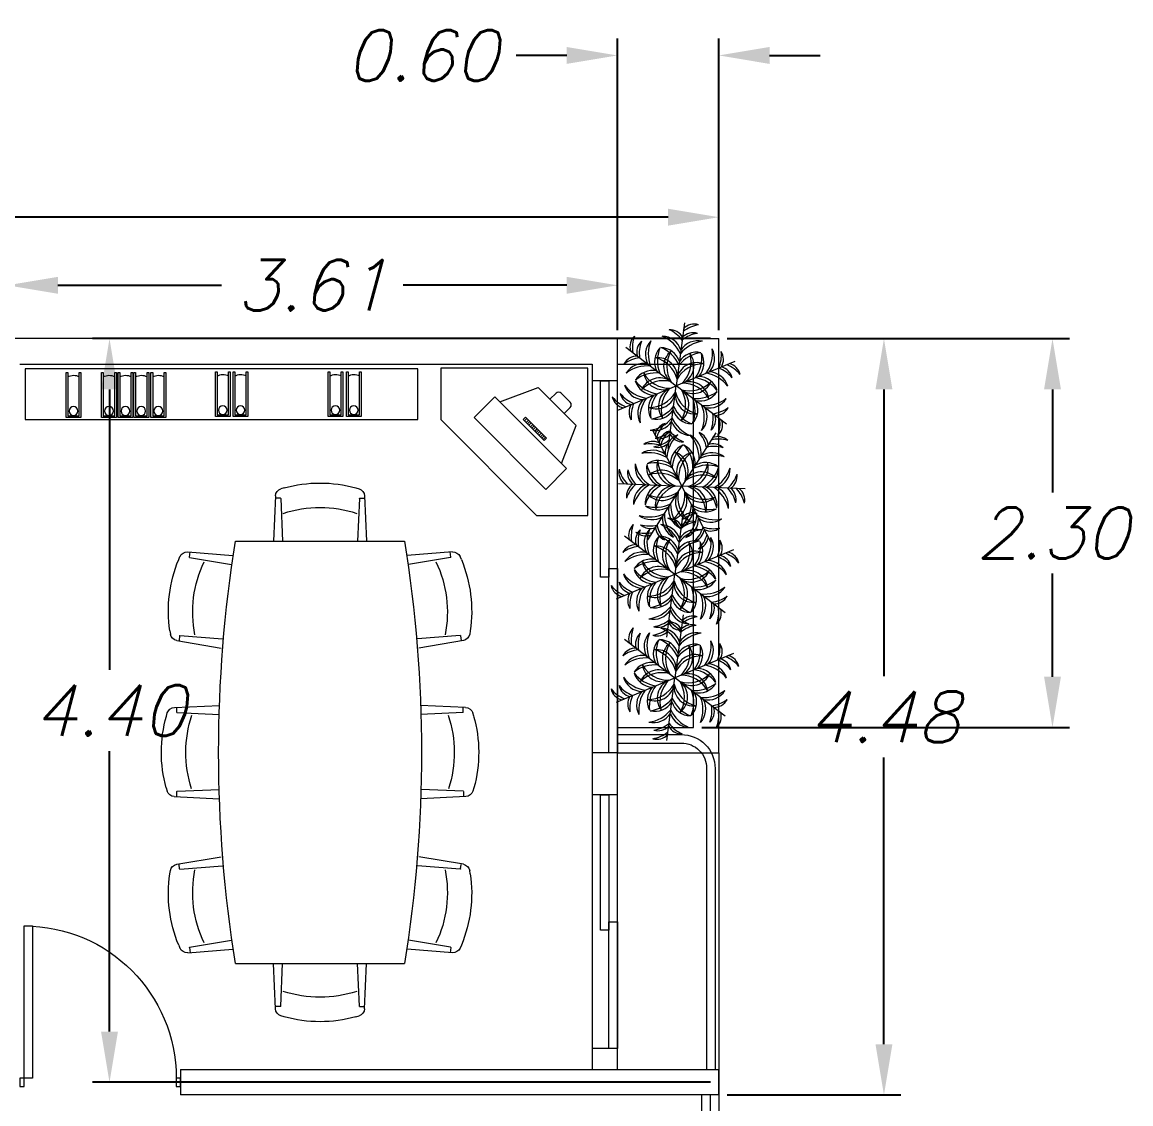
# Model space of a CAD drawing. Header units: millimetres. Extents: x 94 to 362, y 157 to 221.
# Drawn here: x 341.28 to 347.84, y 191.92 to 198.32 of the extents above; entities that cross this region are included whole.
import ezdxf

# ---------------------------------------------------------------- set-up
doc = ezdxf.new("R2010")
doc.units = ezdxf.units.MM
doc.layers.get('0').update_dxf_attribs({"lineweight": 9})
doc.layers.get('Defpoints').update_dxf_attribs({"lineweight": 9})
doc.layers.add('ARBOL', color=3, linetype='Continuous', lineweight=9)
doc.layers.add('puertas y muebles', color=6, linetype='Continuous', lineweight=9)
doc.styles.get("Standard").update_dxf_attribs({"font": 'romans.shx', "oblique": 15})
doc.dimstyles.get("Standard").update_dxf_attribs({"dimtxt": 0.3, "dimasz": 0.3, "dimexe": 0.1, "dimexo": 0.05, "dimgap": 0.09, "dimtad": 0, "dimtih": 1, "dimtoh": 1, "dimzin": 0, "dimdsep": 46, "dimtxsty": 'Standard', "dimcen": 0.09, "dimadec": 0, "dimazin": 0, "dimtfac": 1, "dimtofl": 0, "dimtmove": 0, "dimatfit": 3, "dimfxl": 1, "dimtolj": 1, "dimtzin": 0, "dimarcsym": 0})

# ---------------------------------------------------------------- blocks, each defined once
blk = doc.blocks.new('MESA_JUNTAS')
at = {"layer": 'puertas y muebles'}
for p, q in [((-0.2836, 1.5174), (-0.2955, 1.25)), ((-0.232, 1.5648), (-0.2508, 1.5593)), ((0.1926, 1.5648), (0.2113, 1.5593)), ((0.2442, 1.5174), (0.256, 1.25)), ((-0.2537, 1.5036), (-0.2811, 1.5036)), ((-0.2525, 1.5025), (-0.2413, 1.25)), ((0.2131, 1.5025), (0.2019, 1.25)), ((0.2142, 1.5036), (0.246, 1.5036)), ((0.4803, 1.25), (-0.5197, 1.25)), ((-0.8027, 1.1857), (-0.536, 1.1644)), ((-0.7928, 1.1543), (-0.7889, 1.1858)), ((0.7633, 1.1857), (0.4965, 1.1644)), ((0.7534, 1.1543), (0.7494, 1.1858)), ((-0.8562, 1.1404), (-0.8484, 1.1583)), ((-0.7919, 1.1531), (-0.5427, 1.1107)), ((0.7524, 1.1531), (0.5032, 1.1107)), ((0.8167, 1.1404), (0.809, 1.1583)), ((-0.9087, 0.719), (-0.9055, 0.6998)), ((-0.868, 0.662), (-0.6041, 0.6172)), ((-0.8506, 0.69), (-0.854, 0.6628)), ((-0.8494, 0.691), (-0.5974, 0.6709)), ((0.81, 0.691), (0.558, 0.6709)), ((0.8285, 0.662), (0.5647, 0.6172)), ((0.8112, 0.69), (0.8146, 0.6628)), ((0.8692, 0.719), (0.8661, 0.6998)), ((-0.8813, 0.2661), (-0.6139, 0.2771)), ((-0.8677, 0.2361), (-0.8676, 0.2679)), ((0.8419, 0.2661), (0.5745, 0.2771)), ((0.8282, 0.2361), (0.8281, 0.2679)), ((-0.9289, 0.2147), (-0.9233, 0.2334)), ((-0.8666, 0.235), (-0.6141, 0.223)), ((0.8271, 0.235), (0.5746, 0.223)), ((0.8895, 0.2147), (0.8839, 0.2334)), ((-0.9302, -0.2099), (-0.9248, -0.2287)), ((-0.883, -0.2616), (-0.6156, -0.2743)), ((-0.8691, -0.2318), (-0.8692, -0.2592)), ((-0.868, -0.2306), (-0.6155, -0.2202)), ((0.8286, -0.2306), (0.576, -0.2202)), ((0.8435, -0.2616), (0.5762, -0.2743)), ((0.8297, -0.2318), (0.8298, -0.2592)), ((0.8908, -0.2099), (0.8853, -0.2287)), ((-0.868, -0.662), (-0.6041, -0.6172)), ((0.8285, -0.662), (0.5647, -0.6172)), ((-0.9087, -0.719), (-0.9055, -0.6998)), ((-0.8506, -0.69), (-0.854, -0.6628)), ((-0.8494, -0.691), (-0.5974, -0.6709)), ((0.81, -0.691), (0.558, -0.6709)), ((0.8112, -0.69), (0.8146, -0.6628)), ((0.8692, -0.719), (0.8661, -0.6998)), ((-0.7919, -1.153), (-0.5427, -1.1107)), ((0.7524, -1.153), (0.5032, -1.1107)), ((-0.8562, -1.1404), (-0.8484, -1.1583)), ((-0.8027, -1.1857), (-0.536, -1.1644)), ((-0.7928, -1.1543), (-0.7889, -1.1858)), ((0.7633, -1.1857), (0.4965, -1.1644)), ((0.7534, -1.1543), (0.7494, -1.1858)), ((0.8167, -1.1404), (0.809, -1.1583)), ((0.4803, -1.25), (-0.5197, -1.25)), ((-0.2836, -1.5174), (-0.2955, -1.25)), ((-0.2525, -1.5025), (-0.2413, -1.25)), ((0.2131, -1.5025), (0.2019, -1.25)), ((0.2442, -1.5174), (0.256, -1.25)), ((-0.2537, -1.5036), (-0.2811, -1.5036)), ((0.2142, -1.5036), (0.246, -1.5036)), ((-0.232, -1.5648), (-0.2508, -1.5593)), ((0.1926, -1.5648), (0.2113, -1.5593))]:
    blk.add_line(p, q, dxfattribs=at)
for centre, radius, start, end in [((-0.0197, 0.8005), 0.7932, 74.47479, 105.52521), ((-0.2378, 1.5153), 0.0458, 106.41992, 177.45961), ((0.1984, 1.5153), 0.0458, 2.54039, 73.58008), ((-0.2537, 1.5025), 0.00115, 2.54039, 90), ((-0.0196, 0.76), 0.6894, 71.58125, 108.41875), ((0.2142, 1.5025), 0.00115, 90, 177.45961), ((7.2428, 0), 7.8625, 170.85216, 189.14784), ((-7.2822, 0), 7.8625, 350.85216, 9.14784), ((-7.2822, 0), 7.8625, 350.85216, 9.14784), ((-7.2822, 0), 7.8625, 350.85216, 9.14784), ((-0.8064, 1.14), 0.0458, 85.44024, 156.47993), ((0.7669, 1.14), 0.0458, 23.52007, 94.55976), ((-0.124, 0.8353), 0.7932, 157.37464, 188.42506), ((-0.7917, 1.1542), 0.00115, 172.89985, 260.35946), ((-0.0838, 0.8304), 0.6894, 154.4811, 191.3186), ((0.0443, 0.8304), 0.6894, 348.6814, 25.5189), ((0.7522, 1.1542), 0.00115, 279.64054, 7.10015), ((0.0846, 0.8353), 0.7932, 351.57494, 22.62536), ((-0.8603, 0.7072), 0.0458, 189.31977, 260.35946), ((-0.8495, 0.6899), 0.00115, 85.44024, 172.89985), ((0.8101, 0.6899), 0.00115, 7.10015, 94.55976), ((0.8208, 0.7072), 0.0458, 279.64054, 350.68023), ((-0.8794, 0.2203), 0.0458, 92.36143, 163.40112), ((0.84, 0.2203), 0.0458, 16.59888, 87.63857), ((-0.1653, 0), 0.7932, 164.29583, 195.34625), ((-0.8665, 0.2361), 0.00115, 179.82104, 267.28065), ((-0.1248, 0), 0.6894, 161.40229, 198.23979), ((0.0853, 0), 0.6894, 341.76021, 18.59771), ((0.8271, 0.2361), 0.00115, 272.71935, 0.17896), ((0.1259, 0), 0.7932, 344.65375, 15.70417), ((-0.8808, -0.2159), 0.0458, 196.24096, 267.28065), ((-0.868, -0.2318), 0.00115, 92.36143, 179.82104), ((0.8285, -0.2318), 0.00115, 0.17896, 87.63857), ((0.8413, -0.2159), 0.0458, 272.71935, 343.75904), ((-0.124, -0.8353), 0.7932, 171.57494, 202.62536), ((-0.8603, -0.7072), 0.0458, 99.64054, 170.68023), ((-0.8495, -0.6899), 0.00115, 187.10015, 274.55976), ((-0.0838, -0.8304), 0.6894, 168.6814, 205.5189), ((0.0443, -0.8304), 0.6894, 334.4811, 11.3186), ((0.8101, -0.6899), 0.00115, 265.44024, 352.89985), ((0.0846, -0.8353), 0.7932, 337.37464, 8.42506), ((0.8208, -0.7072), 0.0458, 9.31977, 80.35946), ((-0.8064, -1.14), 0.0458, 203.52007, 274.55976), ((-0.7917, -1.1542), 0.00115, 99.64054, 187.10015), ((0.7522, -1.1542), 0.00115, 352.89985, 80.35946), ((0.7669, -1.14), 0.0458, 265.44024, 336.47993), ((-0.0196, -0.76), 0.6894, 251.58125, 288.41875), ((-0.2537, -1.5025), 0.00115, 270, 357.45961), ((0.2142, -1.5025), 0.00115, 182.54039, 270), ((-0.2378, -1.5153), 0.0458, 182.54039, 253.58008), ((-0.0197, -0.8005), 0.7932, 254.47479, 285.52521), ((0.1984, -1.5153), 0.0458, 286.41992, 357.45961)]:
    blk.add_arc(centre, radius, start, end, dxfattribs=at)
blk = doc.blocks.new('PLANTA_PLANTA')
at = {"layer": 'ARBOL', "linetype": 'ByBlock'}
for p in [(0.0717, 0.4949), (-0.3898, 0.3025), (0.4691, 0.1914), (-0.4539, -0.1934), (-0.0565, -0.4969), (0.405, -0.3045)]:
    blk.add_line(p, (0.0076, -0.001), dxfattribs=at)
for centre, radius, start, end in [((-0.0439, 0.3258), 0.1154, 28.91977, 92.25413), ((-0.1541, 0.2038), 0.2598, 36.70608, 66.00916), ((0.2248, 0.2236), 0.2598, 99.25044, 128.55352), ((0.1493, 0.3696), 0.1154, 73.00547, 136.33983), ((-0.2425, 0.307), 0.1154, 133.00547, 196.33983), ((-0.0783, 0.2994), 0.2598, 159.25044, 188.55352), ((-0.1883, 0.2656), 0.1154, 133.00547, 196.33983), ((-0.0241, 0.258), 0.2598, 159.25044, 188.55352), ((-0.0758, 0.2446), 0.1598, 137.23609, 207.3809), ((0.0546, 0.251), 0.2679, 157.59323, 201.25861), ((-0.1082, 0.2311), 0.1598, 17.87871, 88.02352), ((-0.2045, 0.143), 0.2679, 24.001, 67.66637), ((0.1786, 0.194), 0.1598, 77.23609, 147.3809), ((0.2161, 0.1559), 0.2598, 99.25044, 128.55352), ((0.1406, 0.3019), 0.1154, 73.00547, 136.33983), ((-0.0035, 0.1894), 0.1598, 137.23609, 207.3809), ((0.1269, 0.1958), 0.2679, 157.59323, 201.25861), ((-0.2161, 0.0528), 0.2679, 24.001, 67.66637), ((-0.1198, 0.1409), 0.1598, 17.87871, 88.02352), ((0.0641, 0.1501), 0.1558, 128.99522, 229.20386), ((0.1691, 0.1513), 0.2357, 149.44201, 210.96334), ((0.1669, 0.1038), 0.1598, 77.23609, 147.3809), ((0.2493, 0.0843), 0.2679, 97.59323, 141.25861), ((0.0262, 0.2546), 0.2679, 324.001, 7.66637), ((0.1507, 0.2153), 0.1598, 317.87871, 28.02352), ((0.1041, 0.2414), 0.2598, 336.70608, 6.00916), ((0.2648, 0.207), 0.1154, 328.91977, 32.25413), ((-0.3012, 0.1178), 0.1154, 88.91977, 152.25413), ((-0.2506, -0.0386), 0.2598, 96.70608, 126.00916), ((-0.1395, 0.0652), 0.1558, 356.05574, 96.26438), ((-0.2143, -0.0085), 0.2357, 14.29626, 75.81759), ((0.1667, 0.0256), 0.1558, 68.99522, 169.20386), ((0.2376, -0.0059), 0.2679, 97.59323, 141.25861), ((-0.1098, 0.1874), 0.2357, 314.29626, 15.81759), ((-0.0086, 0.1595), 0.1558, 296.05574, 36.26438), ((-0.0577, 0.2196), 0.2679, 324.001, 7.66637), ((0.0667, 0.1803), 0.1598, 317.87871, 28.02352), ((-0.2512, 0.0148), 0.1598, 77.87871, 148.02352), ((-0.2231, -0.1127), 0.2679, 84.001, 127.66637), ((-0.179, -0.0404), 0.1598, 77.87871, 148.02352), ((-0.1508, -0.1679), 0.2679, 84.001, 127.66637), ((-0.0436, 0.215), 0.2357, 209.44201, 270.96334), ((-0.095, 0.1235), 0.1558, 188.99522, 289.20386), ((0.2203, -0.0647), 0.2357, 89.44201, 150.96334), ((0.2023, -0.1677), 0.2679, 37.59323, 81.25861), ((0.2619, -0.0516), 0.1598, 17.23609, 87.3809), ((0.2477, -0.1031), 0.2598, 39.25044, 68.55352), ((0.3364, 0.0353), 0.1154, 13.00547, 76.33983), ((0.3107, -0.0768), 0.2598, 39.25044, 68.55352), ((0.3994, 0.0616), 0.1154, 13.00547, 76.33983), ((-0.2467, 0.0496), 0.1598, 197.23609, 267.3809), ((-0.1871, 0.1657), 0.2679, 217.59323, 261.25861), ((-0.1628, 0.0846), 0.1598, 197.23609, 267.3809), ((-0.1031, 0.2007), 0.2679, 217.59323, 261.25861), ((-0.1233, -0.0953), 0.1558, 56.05574, 156.26438), ((-0.0969, -0.1969), 0.2357, 74.29626, 135.81759), ((0.1121, 0.1949), 0.2357, 254.29626, 315.81759), ((0.1385, 0.0933), 0.1558, 236.05574, 336.26438), ((0.0588, -0.217), 0.2357, 29.44201, 90.96334), ((0.1102, -0.1255), 0.1558, 8.99522, 109.20386), ((0.1183, -0.2027), 0.2679, 37.59323, 81.25861), ((0.178, -0.0866), 0.1598, 17.23609, 87.3809), ((-0.2325, 0.1011), 0.2598, 219.25044, 248.55352), ((-0.3212, -0.0373), 0.1154, 193.00547, 256.33983), ((-0.0515, -0.1823), 0.1598, 137.87871, 208.02352), ((-0.2051, 0.0627), 0.2357, 269.44201, 330.96334), ((-0.1515, -0.0276), 0.1558, 248.99522, 349.20386), ((0.0729, -0.2216), 0.2679, 144.001, 187.66637), ((0.0238, -0.1615), 0.1558, 116.05574, 216.26438), ((0.125, -0.1894), 0.2357, 134.29626, 195.81759), ((0.1547, -0.0672), 0.1558, 176.05574, 276.26438), ((0.2295, 0.0065), 0.2357, 194.29626, 255.81759), ((-0.1539, -0.1533), 0.2357, 329.44201, 30.96334), ((-0.0489, -0.1521), 0.1558, 308.99522, 49.20386), ((0.166, 0.1659), 0.2679, 264.001, 307.66637), ((0.1941, 0.0384), 0.1598, 257.87871, 328.02352), ((-0.3842, -0.0635), 0.1154, 193.00547, 256.33983), ((-0.2955, 0.0749), 0.2598, 219.25044, 248.55352), ((-0.2496, -0.209), 0.1154, 148.91977, 212.25413), ((-0.0889, -0.2434), 0.2598, 156.70608, 186.00916), ((-0.1355, -0.2173), 0.1598, 137.87871, 208.02352), ((-0.011, -0.2566), 0.2679, 144.001, 187.66637), ((-0.2225, 0.004), 0.2679, 277.59323, 321.25861), ((0.2313, -0.0547), 0.2679, 204.001, 247.66637), ((-0.1117, -0.1977), 0.2679, 337.59323, 21.25861), ((0.0187, -0.1913), 0.1598, 317.23609, 27.3809), ((-0.0394, -0.2529), 0.2679, 337.59323, 21.25861), ((0.0909, -0.2465), 0.1598, 317.23609, 27.3809), ((0.2383, 0.1107), 0.2679, 264.001, 307.66637), ((0.2664, -0.0168), 0.1598, 257.87871, 328.02352), ((0.2658, 0.0366), 0.2598, 276.70608, 306.00916), ((0.3164, -0.1198), 0.1154, 268.91977, 332.25413), ((-0.2341, -0.0862), 0.2679, 277.59323, 321.25861), ((-0.1517, -0.1057), 0.1598, 257.23609, 327.3809), ((0.2197, -0.1449), 0.2679, 204.001, 247.66637), ((0.135, -0.1428), 0.1598, 197.87871, 268.02352), ((0.0392, -0.26), 0.2598, 339.25044, 8.55352), ((0.2034, -0.2676), 0.1154, 313.00547, 16.33983), ((-0.1634, -0.1959), 0.1598, 257.23609, 327.3809), ((0.1233, -0.233), 0.1598, 197.87871, 268.02352), ((0.0935, -0.3014), 0.2598, 339.25044, 8.55352), ((0.2576, -0.309), 0.1154, 313.00547, 16.33983), ((-0.2096, -0.2255), 0.2598, 279.25044, 308.55352), ((-0.2009, -0.1579), 0.2598, 279.25044, 308.55352), ((-0.1254, -0.3039), 0.1154, 253.00547, 316.33983), ((0.0591, -0.3278), 0.1154, 208.91977, 272.25413), ((0.1693, -0.2058), 0.2598, 216.70608, 246.00916), ((-0.1341, -0.3715), 0.1154, 253.00547, 316.33983)]:
    blk.add_arc(centre, radius, start, end, dxfattribs=at)
blk = doc.blocks.new('PUERTA90')
at = {"layer": 'puertas y muebles'}
for points in [[(0.025, -0.025), (-0.025, -0.025), (-0.025, 0), (0.025, 0)], [(0.925, -0.925), (0.925, -0.875), (0.025, -0.875), (0.025, -0.925)], [(0.025, -0.95), (-0.025, -0.95), (-0.025, -0.925), (0.025, -0.925)]]:
    blk.add_lwpolyline(points, close=True, dxfattribs=at)
blk.add_arc((0.025, -0.925), 0.9, 360, 90, dxfattribs=at)
blk = doc.blocks.new('CARPETA')
at = {"layer": 'puertas y muebles'}
for points in [[(-0.0101, 0), (0, 0), (0, 0.265), (-0.0101, 0.265), (-0.0101, 0.0101), (-0.0777, 0.0101), (-0.0777, 0.265), (-0.0878, 0.265), (-0.0878, 0), (-0.0777, 0)], [(-0.0878, 0.0101), (-0.0878, 0), (0, 0)]]:
    blk.add_lwpolyline(points, dxfattribs=at)
blk.add_circle((-0.0437, 0.0381), 0.026, dxfattribs=at)
blk.add_arc((-0.0445, 0.1842), 0.0654, 58.22004, 120.48804, dxfattribs=at)
blk = doc.blocks.new('TELEVISOR')
at = {"layer": 'puertas y muebles'}
for p, q in [((-0.4509, 0.1399), (-0.2249, 0.2249)), ((-0.2249, 0.2249), (0, 0)), ((-0.2988, 0.0483), (-0.3125, 0.0346)), ((-0.2903, 0.0399), (-0.304, 0.0261)), ((-0.2818, 0.0314), (-0.2955, 0.0177)), ((-0.2733, 0.0229), (-0.2871, 0.0092)), ((-0.2648, 0.0144), (-0.2786, 0.0007)), ((-0.2564, 0.0059), (-0.2701, -0.0078)), ((-0.085, -0.226), (0, 0)), ((-0.2479, -0.0026), (-0.2616, -0.0163)), ((-0.2394, -0.0111), (-0.2531, -0.0248)), ((-0.2309, -0.0196), (-0.2446, -0.0333)), ((-0.2224, -0.0281), (-0.2361, -0.0418)), ((-0.2139, -0.0366), (-0.2276, -0.0503)), ((-0.2054, -0.0451), (-0.2191, -0.0588)), ((-0.1969, -0.0536), (-0.2106, -0.0673)), ((-0.1884, -0.062), (-0.2021, -0.0758)), ((-0.1799, -0.0705), (-0.1936, -0.0843))]:
    blk.add_line(p, q, dxfattribs=at)
blk.add_lwpolyline([(-0.0705, 0.0705), (-0.0343, 0.1067, 0.414214), (-0.0343, 0.1375), (-0.0874, 0.1906, 0.414214), (-0.1182, 0.1906), (-0.1544, 0.1544)], format="xyb", dxfattribs=at)
for points in [[(-0.4804, 0.1695), (-0.0554, -0.2556), (-0.1786, -0.3787), (-0.6036, 0.0463)], [(-0.2988, 0.0483), (-0.174, -0.0764), (-0.1878, -0.0901), (-0.3125, 0.0346)]]:
    blk.add_lwpolyline(points, close=True, dxfattribs=at)
blk = doc.blocks.new('*D35')
at = {"layer": 'Defpoints', "color": 0, "lineweight": -2, "transparency": 16777216}
for p, q in [((333.0566, 196.4957), (333.0566, 197.2642)), ((345.4066, 196.4957), (345.4066, 197.2642)), ((333.3566, 197.1642), (338.5696, 197.1642)), ((345.1066, 197.1642), (339.8935, 197.1642))]:
    blk.add_line(p, q, dxfattribs=at)
at = {"layer": 'Defpoints', "color": 0, "transparency": 16777216}
for p in [(345.4066, 197.1642), (333.0566, 196.4457), (345.4066, 196.4457)]:
    blk.add_point(p, dxfattribs=at)
for points in [[(333.3566, 197.2142), (333.3566, 197.1142), (333.0566, 197.1642)], [(345.1066, 197.2142), (345.1066, 197.1142), (345.4066, 197.1642)]]:
    blk.add_solid(points, dxfattribs=at)
at = {"layer": 'Defpoints', "color": 0, "transparency": 16777216, "insert": (339.2316, 197.1642), "char_height": 0.3, "attachment_point": 5}
blk.add_mtext('\\A1;12.35', dxfattribs=at)
blk = doc.blocks.new('*D43')
at = {"layer": 'Defpoints', "color": 0, "lineweight": -2, "transparency": 16777216}
for p, q in [((345.4566, 196.4457), (346.4839, 196.4457)), ((346.3839, 196.1457), (346.3839, 194.4482)), ((346.3839, 192.2707), (346.3839, 193.9682)), ((345.4566, 191.9707), (346.4839, 191.9707))]:
    blk.add_line(p, q, dxfattribs=at)
at = {"layer": 'Defpoints', "color": 0, "transparency": 16777216}
for p in [(345.4066, 196.4457), (346.3839, 196.4457), (345.4066, 191.9707)]:
    blk.add_point(p, dxfattribs=at)
for points in [[(346.3339, 196.1457), (346.4339, 196.1457), (346.3839, 196.4457)], [(346.3339, 192.2707), (346.4339, 192.2707), (346.3839, 191.9707)]]:
    blk.add_solid(points, dxfattribs=at)
at = {"layer": 'Defpoints', "color": 0, "transparency": 16777216, "insert": (346.3839, 194.2082), "char_height": 0.3, "attachment_point": 5}
blk.add_mtext('\\A1;4.48', dxfattribs=at)
blk = doc.blocks.new('*D44')
at = {"layer": 'Defpoints', "color": 0, "lineweight": -2, "transparency": 16777216}
for p, q in [((341.196, 196.3457), (341.196, 196.8613)), ((344.8066, 196.4957), (344.8066, 196.8613)), ((341.496, 196.7613), (342.4645, 196.7613)), ((344.5066, 196.7613), (343.5381, 196.7613))]:
    blk.add_line(p, q, dxfattribs=at)
at = {"layer": 'Defpoints', "color": 0, "transparency": 16777216}
for p in [(344.8066, 196.7613), (344.8066, 196.4457), (341.196, 196.2957)]:
    blk.add_point(p, dxfattribs=at)
for points in [[(341.496, 196.8113), (341.496, 196.7113), (341.196, 196.7613)], [(344.5066, 196.8113), (344.5066, 196.7113), (344.8066, 196.7613)]]:
    blk.add_solid(points, dxfattribs=at)
at = {"layer": 'Defpoints', "color": 0, "transparency": 16777216, "insert": (343.0013, 196.7613), "char_height": 0.3, "attachment_point": 5}
blk.add_mtext('\\A1;3.61', dxfattribs=at)
blk = doc.blocks.new('*D45')
at = {"layer": 'Defpoints', "color": 0, "lineweight": -2, "transparency": 16777216}
for p, q in [((345.3566, 196.4457), (341.701, 196.4457)), ((341.801, 196.1457), (341.801, 194.4857)), ((341.801, 192.3457), (341.801, 194.0057)), ((345.3566, 192.0457), (341.701, 192.0457))]:
    blk.add_line(p, q, dxfattribs=at)
at = {"layer": 'Defpoints', "color": 0, "transparency": 16777216}
for p in [(341.801, 196.4457), (345.4066, 196.4457), (345.4066, 192.0457)]:
    blk.add_point(p, dxfattribs=at)
for points in [[(341.751, 196.1457), (341.851, 196.1457), (341.801, 196.4457)], [(341.751, 192.3457), (341.851, 192.3457), (341.801, 192.0457)]]:
    blk.add_solid(points, dxfattribs=at)
at = {"layer": 'Defpoints', "color": 0, "transparency": 16777216, "insert": (341.801, 194.2457), "char_height": 0.3, "attachment_point": 5}
blk.add_mtext('\\A1;4.40', dxfattribs=at)
blk = doc.blocks.new('*D64')
at = {"layer": 'Defpoints', "color": 0, "lineweight": -2, "transparency": 16777216}
for p, q in [((344.8066, 196.4957), (344.8066, 198.2214)), ((345.4066, 196.4957), (345.4066, 198.2214)), ((344.5066, 198.1214), (344.2066, 198.1214)), ((345.7066, 198.1214), (346.0066, 198.1214))]:
    blk.add_line(p, q, dxfattribs=at)
at = {"layer": 'Defpoints', "color": 0, "transparency": 16777216}
for p in [(344.8066, 198.1214), (344.8066, 196.4457), (345.4066, 196.4457)]:
    blk.add_point(p, dxfattribs=at)
for points in [[(344.5066, 198.1714), (344.5066, 198.0714), (344.8066, 198.1214)], [(345.7066, 198.1714), (345.7066, 198.0714), (345.4066, 198.1214)]]:
    blk.add_solid(points, dxfattribs=at)
at = {"layer": 'Defpoints', "color": 0, "transparency": 16777216, "insert": (343.6488, 198.1214), "char_height": 0.3, "attachment_point": 5}
blk.add_mtext('\\A1;0.60', dxfattribs=at)
blk = doc.blocks.new('*D65')
at = {"layer": 'Defpoints', "color": 0, "lineweight": -2, "transparency": 16777216}
for p, q in [((345.4566, 196.4457), (347.4811, 196.4457)), ((347.3811, 196.1457), (347.3811, 195.5357)), ((347.3811, 194.4457), (347.3811, 195.0557)), ((345.3066, 194.1457), (347.4811, 194.1457))]:
    blk.add_line(p, q, dxfattribs=at)
at = {"layer": 'Defpoints', "color": 0, "transparency": 16777216}
for p in [(345.4066, 196.4457), (347.3811, 196.4457), (345.2566, 194.1457)]:
    blk.add_point(p, dxfattribs=at)
for points in [[(347.3311, 196.1457), (347.4311, 196.1457), (347.3811, 196.4457)], [(347.3311, 194.4457), (347.4311, 194.4457), (347.3811, 194.1457)]]:
    blk.add_solid(points, dxfattribs=at)
at = {"layer": 'Defpoints', "color": 0, "transparency": 16777216, "insert": (347.3811, 195.2957), "char_height": 0.3, "attachment_point": 5}
blk.add_mtext('\\A1;2.30', dxfattribs=at)

msp = doc.modelspace()

# ---------------------------------------------------------------- linework, layer by layer
for p, q in [((344.8066, 196.4457), (333.0566, 196.4457)), ((344.8066, 196.4457), (345.4066, 196.4457)), ((344.8066, 192.1207), (344.8066, 196.4457)), ((345.4066, 193.9957), (345.4066, 196.4457)), ((344.8066, 196.2957), (345.2566, 196.2957)), ((345.2566, 194.1457), (345.2566, 196.2957)), ((344.8066, 194.1457), (345.2566, 194.1457)), ((344.8066, 193.9957), (345.4066, 193.9957)), ((345.4066, 193.9957), (345.4066, 191.9957)), ((342.221, 192.1207), (342.221, 191.9707)), ((342.221, 192.1207), (344.8066, 192.1207)), ((344.8066, 192.1207), (345.4066, 192.1207)), ((345.4066, 191.9707), (342.221, 191.9707)), ((345.3066, 189.9812), (345.3066, 191.9707)), ((345.3566, 189.9812), (345.3566, 191.9707)), ((345.4066, 191.9957), (345.4066, 189.9812))]:
    msp.add_line(p, q)
msp.add_lwpolyline([(341.271, 196.2957), (344.6566, 196.2957), (344.6566, 192.1207)])
for points in [[(344.8066, 194.103), (345.1847, 194.103, -0.414214), (345.3847, 193.903), (345.3847, 192.1207)], [(344.8066, 194.053), (345.1847, 194.053, -0.414214), (345.3347, 193.903), (345.3347, 192.1207)]]:
    msp.add_lwpolyline(points, format="xyb")
at = {"layer": 'Defpoints'}
msp.add_lwpolyline([(345.4066, 191.9707), (345.4066, 192.1207)], dxfattribs=at)
at = {"layer": 'puertas y muebles'}
for p, q in [((344.8066, 196.1957), (344.6566, 196.1957)), ((344.8066, 193.9957), (344.6566, 193.9957)), ((344.8066, 193.7457), (344.6566, 193.7457)), ((344.8066, 192.2457), (344.6566, 192.2457))]:
    msp.add_line(p, q, dxfattribs=at)
for points in [[(341.3025, 195.9676), (343.6253, 195.9676), (343.6253, 196.2676), (341.3025, 196.2676)], [(344.6316, 195.4001), (344.6316, 196.2707), (343.761, 196.2707), (343.761, 195.9667), (344.3276, 195.4001)], [(344.7566, 195.0354), (344.7066, 195.0354), (344.7066, 196.1957), (344.7566, 196.1957)], [(344.8066, 193.9957), (344.7566, 193.9957), (344.7566, 195.0854), (344.8066, 195.0854)], [(344.7566, 192.9457), (344.7066, 192.9457), (344.7066, 193.7457), (344.7566, 193.7457)], [(344.8066, 192.2457), (344.7566, 192.2457), (344.7566, 192.9957), (344.8066, 192.9957)]]:
    msp.add_lwpolyline(points, close=True, dxfattribs=at)

# ---------------------------------------------------------------- block references
at = {"layer": 'ARBOL', "xscale": 0.75, "yscale": 0.75, "zscale": 0.75}
for p in [(345.1489, 196.1678), (345.1414, 195.0521), (345.1414, 194.4402)]:
    msp.add_blockref('PLANTA_PLANTA', p, dxfattribs=at)
at = {"layer": 'ARBOL', "xscale": 0.75, "yscale": 0.75, "zscale": 0.75, "rotation": 34.94966171371167}
msp.add_blockref('PLANTA_PLANTA', (345.1824, 195.57), dxfattribs=at)
at = {"layer": 'puertas y muebles', "xscale": -1}
for name, p in [('CARPETA', (341.5443, 195.9795)), ('CARPETA', (341.7541, 195.9795)), ('CARPETA', (341.8515, 195.9795)), ('CARPETA', (341.9452, 195.9795)), ('CARPETA', (342.0463, 195.9795)), ('CARPETA', (342.4274, 195.9843)), ('CARPETA', (342.5322, 195.9843)), ('CARPETA', (343.0941, 195.9843)), ('CARPETA', (343.2027, 195.9843)), ('MESA_JUNTAS', (343.027, 193.9979))]:
    msp.add_blockref(name, p, dxfattribs=at)
at = {"layer": 'puertas y muebles'}
msp.add_blockref('TELEVISOR', (344.5615, 195.9324), dxfattribs=at)
at = {"layer": 'puertas y muebles', "xscale": -1, "rotation": 270}
msp.add_blockref('PUERTA90', (342.221, 192.0457), dxfattribs=at)

# ---------------------------------------------------------------- dimensions: what is measured, and where the dimension line sits
at = {"layer": 'Defpoints'}
for base, p1, p2, picture, middle in [((344.8066, 198.1214), (345.4066, 196.4457), (344.8066, 196.4457), '*D64', (343.6488, 198.1214)), ((345.4066, 197.1642), (333.0566, 196.4457), (345.4066, 196.4457), '*D35', (339.2316, 197.1642)), ((344.8066, 196.7613), (341.196, 196.2957), (344.8066, 196.4457), '*D44', (343.0013, 196.7613))]:
    dim = msp.add_linear_dim(base=base, p1=p1, p2=p2, dimstyle='Standard', dxfattribs=at)
    dim.commit()
    dim.dimension.update_dxf_attribs({"geometry": picture, "text_midpoint": middle})
for base, p1, p2, picture, middle in [((341.801, 196.4457), (345.4066, 192.0457), (345.4066, 196.4457), '*D45', (341.801, 194.2457)), ((347.3811, 196.4457), (345.2566, 194.1457), (345.4066, 196.4457), '*D65', (347.3811, 195.2957)), ((346.3839292552, 196.445701148), (345.4065744505, 191.970701148), (345.4065744505, 196.445701148), '*D43', (346.3839292552, 194.208201148))]:
    dim = msp.add_linear_dim(base=base, p1=p1, p2=p2, angle=90, dimstyle='Standard', dxfattribs=at)
    dim.commit()
    dim.dimension.update_dxf_attribs({"geometry": picture, "text_midpoint": middle})

doc.saveas('drawing.dxf')
